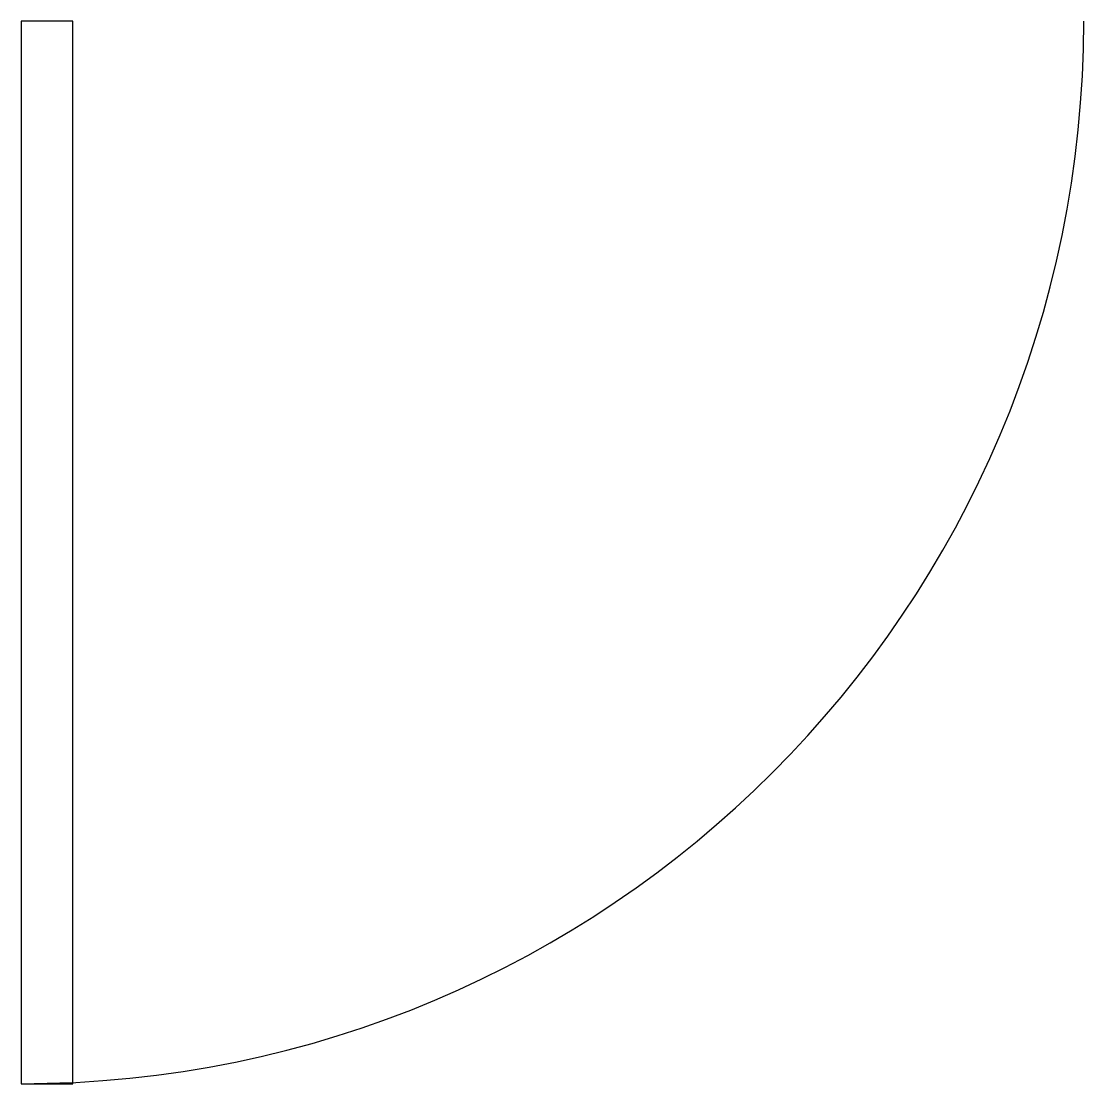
# Model space of a CAD drawing. Extents: x 0 to 900, y 0 to 900.
import ezdxf

# ---------------------------------------------------------------- set-up
doc = ezdxf.new("R2010")
doc.units = 0
doc.header["$LTSCALE"] = 48
doc.header["$MEASUREMENT"] = 0
doc.layers.add('3D', color=4, linetype='CONTINUOUS')

msp = doc.modelspace()

# ---------------------------------------------------------------- linework, layer by layer
at = {"layer": '3D'}
for p, q in [((0, 900), (0, 0)), ((43.75, 900), (0, 900)), ((43.75, 1.06), (43.75, 900)), ((0, 0), (43.75, 1.06))]:
    msp.add_line(p, q, dxfattribs=at)
msp.add_arc((0, 900), 900, 270, 0, dxfattribs=at)
at = {"layer": '3D', "linetype": 'CONTINUOUS'}
for points in [[(0, 900), (0, 0), (43.75, 1.06), (43.75, 900)], [(0, 900, 900), (0, 0, 900), (43.75, 0, 900), (43.75, 900, 900)]]:
    msp.add_3dface(points, dxfattribs=at)

doc.saveas('drawing.dxf')
